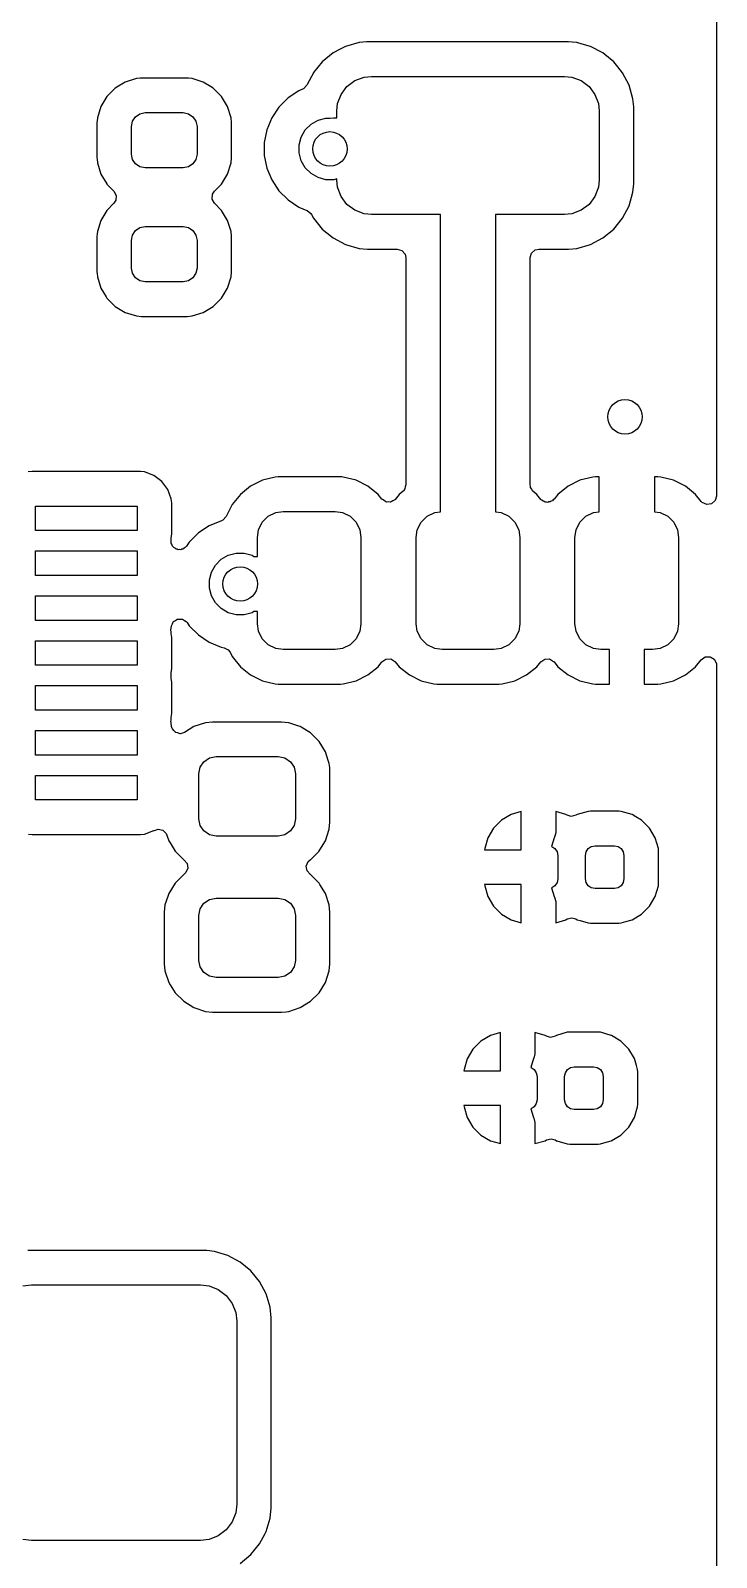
# Model space of a CAD drawing. Extents: x 3.62 to 8.08, y -6.04 to -1.71.
# Drawn here: x 7.123 to 7.514, y -3.555 to -2.684 of the extents above; entities that cross this region are included whole.
import ezdxf

# ---------------------------------------------------------------- set-up
doc = ezdxf.new("R2010")
doc.units = 0
doc.header["$MEASUREMENT"] = 0
doc.layers.add('BLACK', color=7, linetype='CONTINUOUS')

msp = doc.modelspace()

# ---------------------------------------------------------------- linework, layer by layer
at = {"layer": 'BLACK', "linetype": 'CONTINUOUS'}
for p, q in [((7.51376, -2.31507), (7.51376, -2.94986)), ((7.29514, -2.69726), (7.28893, -2.70232)), ((7.29917, -2.69515), (7.29514, -2.69726)), ((7.29514, -2.69726), (7.29514, -2.69726)), ((7.29514, -2.69726), (7.29514, -2.69726)), ((7.30224, -2.69355), (7.29917, -2.69515)), ((7.30994, -2.69134), (7.30224, -2.69355)), ((7.31419, -2.69097), (7.30994, -2.69134)), ((7.31464, -2.69093), (7.31419, -2.69097)), ((7.42945, -2.69093), (7.31464, -2.69093)), ((7.31464, -2.69093), (7.31464, -2.69093)), ((7.31464, -2.69093), (7.31464, -2.69093)), ((7.43154, -2.69111), (7.42945, -2.69093)), ((7.42945, -2.69093), (7.42945, -2.69093)), ((7.43415, -2.69134), (7.43154, -2.69111)), ((7.43724, -2.69223), (7.43415, -2.69134)), ((7.43415, -2.69134), (7.43415, -2.69134)), ((7.43415, -2.69134), (7.43415, -2.69134)), ((7.44185, -2.69355), (7.43724, -2.69223)), ((7.44895, -2.69726), (7.44185, -2.69355)), ((7.44185, -2.69355), (7.44185, -2.69355)), ((7.44185, -2.69355), (7.44185, -2.69355)), ((7.45008, -2.69818), (7.44895, -2.69726)), ((7.45516, -2.70232), (7.45008, -2.69818)), ((7.28893, -2.70232), (7.28397, -2.70841)), ((7.45748, -2.70516), (7.45516, -2.70232)), ((7.46022, -2.70853), (7.45748, -2.70516)), ((7.17659, -2.71384), (7.17086, -2.7173)), ((7.18298, -2.71185), (7.17659, -2.71384)), ((7.18501, -2.71166), (7.18298, -2.71185)), ((7.18576, -2.71159), (7.18501, -2.71166)), ((7.21187, -2.71159), (7.18576, -2.71159)), ((7.21271, -2.71167), (7.21187, -2.71159)), ((7.21465, -2.71185), (7.21271, -2.71167)), ((7.22105, -2.71384), (7.21465, -2.71185)), ((7.21465, -2.71185), (7.21465, -2.71185)), ((7.21465, -2.71185), (7.21465, -2.71185)), ((7.22516, -2.71632), (7.22105, -2.71384)), ((7.28013, -2.71569), (7.27822, -2.71767)), ((7.28039, -2.71518), (7.28013, -2.71569)), ((7.28387, -2.70853), (7.28039, -2.71518)), ((7.28397, -2.70841), (7.28387, -2.70853)), ((7.30301, -2.7164), (7.3075, -2.71304)), ((7.3075, -2.71304), (7.31274, -2.71108)), ((7.31274, -2.71108), (7.31693, -2.71063)), ((7.31693, -2.71063), (7.42717, -2.71063)), ((7.42717, -2.71063), (7.43135, -2.71108)), ((7.43135, -2.71108), (7.4366, -2.71304)), ((7.4366, -2.71304), (7.44108, -2.7164)), ((7.46393, -2.71563), (7.46022, -2.70853)), ((7.46614, -2.72333), (7.46393, -2.71563)), ((7.16612, -2.72204), (7.16266, -2.72777)), ((7.17086, -2.7173), (7.16612, -2.72204)), ((7.22678, -2.7173), (7.22516, -2.71632)), ((7.23151, -2.72204), (7.22678, -2.7173)), ((7.23498, -2.72777), (7.23151, -2.72204)), ((7.23151, -2.72204), (7.23151, -2.72204)), ((7.23151, -2.72204), (7.23151, -2.72204)), ((7.26945, -2.7229), (7.26424, -2.72811)), ((7.27558, -2.71881), (7.26945, -2.7229)), ((7.26945, -2.7229), (7.26945, -2.7229)), ((7.27767, -2.71794), (7.27558, -2.71881)), ((7.27558, -2.71881), (7.27558, -2.71881)), ((7.27822, -2.71767), (7.27767, -2.71794)), ((7.29769, -2.72613), (7.29965, -2.72088)), ((7.29965, -2.72088), (7.30301, -2.7164)), ((7.44108, -2.7164), (7.44444, -2.72088)), ((7.44444, -2.72088), (7.4464, -2.72613)), ((7.46656, -2.72803), (7.46614, -2.72333)), ((7.16266, -2.72777), (7.16067, -2.73417)), ((7.18242, -2.73361), (7.18498, -2.7319)), ((7.18498, -2.7319), (7.18799, -2.7313)), ((7.18799, -2.7313), (7.20965, -2.7313)), ((7.20965, -2.7313), (7.21266, -2.7319)), ((7.21266, -2.7319), (7.21521, -2.73361)), ((7.23697, -2.73417), (7.23498, -2.72777)), ((7.26424, -2.72811), (7.26014, -2.73424)), ((7.26424, -2.72811), (7.26424, -2.72811)), ((7.29724, -2.73031), (7.29769, -2.72613)), ((7.29724, -2.73425), (7.29724, -2.73031)), ((7.4464, -2.72613), (7.44685, -2.73031)), ((7.44685, -2.73031), (7.44685, -2.76969)), ((7.46656, -2.77197), (7.46656, -2.72803)), ((7.1605, -2.73604), (7.16041, -2.73694)), ((7.16041, -2.73694), (7.16041, -2.75715)), ((7.16067, -2.73417), (7.1605, -2.73604)), ((7.18012, -2.73917), (7.18072, -2.73616)), ((7.18012, -2.75492), (7.18012, -2.73917)), ((7.18072, -2.73616), (7.18242, -2.73361)), ((7.21521, -2.73361), (7.21692, -2.73616)), ((7.21692, -2.73616), (7.21752, -2.73917)), ((7.21752, -2.73917), (7.21752, -2.75492)), ((7.23722, -2.73694), (7.23697, -2.73417)), ((7.23722, -2.75715), (7.23722, -2.73694)), ((7.25732, -2.74105), (7.25589, -2.74828)), ((7.26014, -2.73424), (7.25732, -2.74105)), ((7.25732, -2.74105), (7.25732, -2.74105)), ((7.26014, -2.73424), (7.26014, -2.73424)), ((7.27694, -2.74519), (7.27925, -2.74118)), ((7.27925, -2.74118), (7.28252, -2.73791)), ((7.28252, -2.73791), (7.28653, -2.7356)), ((7.28653, -2.7356), (7.29099, -2.7344)), ((7.29099, -2.7344), (7.29316, -2.7344)), ((7.29316, -2.7344), (7.29322, -2.73439)), ((7.29322, -2.73439), (7.29528, -2.73425)), ((7.29528, -2.73425), (7.29724, -2.73425)), ((7.25589, -2.74828), (7.25589, -2.75565)), ((7.27574, -2.74966), (7.27694, -2.74519)), ((7.27574, -2.75428), (7.27574, -2.74966)), ((7.16041, -2.75715), (7.16048, -2.75787)), ((7.16048, -2.75787), (7.16067, -2.75993)), ((7.18072, -2.75793), (7.18012, -2.75492)), ((7.18242, -2.76049), (7.18072, -2.75793)), ((7.21692, -2.75793), (7.21521, -2.76049)), ((7.21752, -2.75492), (7.21692, -2.75793)), ((7.23697, -2.75993), (7.23722, -2.75715)), ((7.25589, -2.75565), (7.25732, -2.76288)), ((7.27694, -2.75875), (7.27574, -2.75428)), ((7.27925, -2.76275), (7.27694, -2.75875)), ((7.16067, -2.75993), (7.16067, -2.75993)), ((7.16067, -2.75993), (7.16067, -2.75993)), ((7.16067, -2.75993), (7.16266, -2.76632)), ((7.16266, -2.76632), (7.16607, -2.77197)), ((7.18498, -2.7622), (7.18242, -2.76049)), ((7.18799, -2.7628), (7.18498, -2.7622)), ((7.20965, -2.7628), (7.18799, -2.7628)), ((7.21266, -2.7622), (7.20965, -2.7628)), ((7.21521, -2.76049), (7.21266, -2.7622)), ((7.23151, -2.77205), (7.23498, -2.76632)), ((7.23498, -2.76632), (7.23697, -2.75993)), ((7.25732, -2.76288), (7.25732, -2.76288)), ((7.25732, -2.76288), (7.26014, -2.76969)), ((7.28252, -2.76602), (7.27925, -2.76275)), ((7.28653, -2.76834), (7.28252, -2.76602)), ((7.16607, -2.77197), (7.16612, -2.77205)), ((7.16612, -2.77205), (7.17014, -2.77608)), ((7.17014, -2.77608), (7.17146, -2.77849)), ((7.22637, -2.77782), (7.22749, -2.77608)), ((7.22749, -2.77608), (7.23151, -2.77205)), ((7.23151, -2.77205), (7.23151, -2.77205)), ((7.23151, -2.77205), (7.23151, -2.77205)), ((7.26014, -2.76969), (7.26014, -2.76969)), ((7.26014, -2.76969), (7.26424, -2.77582)), ((7.26424, -2.77582), (7.26424, -2.77582)), ((7.26424, -2.77582), (7.26945, -2.78104)), ((7.29099, -2.76953), (7.28653, -2.76834)), ((7.29562, -2.76953), (7.29099, -2.76953)), ((7.29724, -2.7691), (7.29562, -2.76953)), ((7.29724, -2.76969), (7.29724, -2.7691)), ((7.29769, -2.77387), (7.29724, -2.76969)), ((7.29965, -2.77912), (7.29769, -2.77387)), ((7.4464, -2.77387), (7.44444, -2.77912)), ((7.44685, -2.76969), (7.4464, -2.77387)), ((7.46393, -2.78437), (7.46614, -2.77667)), ((7.46614, -2.77667), (7.46656, -2.77197)), ((7.17014, -2.78298), (7.16612, -2.787)), ((7.17127, -2.78123), (7.17014, -2.78298)), ((7.17146, -2.77849), (7.17127, -2.78123)), ((7.22618, -2.78057), (7.22637, -2.77782)), ((7.22749, -2.78298), (7.22618, -2.78057)), ((7.23151, -2.787), (7.22749, -2.78298)), ((7.26945, -2.78104), (7.26945, -2.78104)), ((7.26945, -2.78104), (7.27558, -2.78513)), ((7.27558, -2.78513), (7.27558, -2.78513)), ((7.27558, -2.78513), (7.27558, -2.78513)), ((7.27558, -2.78513), (7.2801, -2.787)), ((7.30301, -2.7836), (7.29965, -2.77912)), ((7.3075, -2.78696), (7.30301, -2.7836)), ((7.44108, -2.7836), (7.4366, -2.78696)), ((7.44444, -2.77912), (7.44108, -2.7836)), ((7.46022, -2.79147), (7.46393, -2.78437)), ((7.16266, -2.79273), (7.16067, -2.79913)), ((7.16612, -2.787), (7.16266, -2.79273)), ((7.16612, -2.787), (7.16612, -2.787)), ((7.23498, -2.79273), (7.23151, -2.787)), ((7.23151, -2.787), (7.23151, -2.787)), ((7.23151, -2.787), (7.23151, -2.787)), ((7.23697, -2.79913), (7.23498, -2.79273)), ((7.2801, -2.787), (7.28029, -2.78708)), ((7.28029, -2.78708), (7.28244, -2.78881)), ((7.28244, -2.78881), (7.28275, -2.78933)), ((7.28275, -2.78933), (7.28387, -2.79147)), ((7.28387, -2.79147), (7.28893, -2.79768)), ((7.31274, -2.78892), (7.3075, -2.78696)), ((7.31693, -2.78937), (7.31274, -2.78892)), ((7.3563, -2.78937), (7.31693, -2.78937)), ((7.3563, -2.9588), (7.3563, -2.78937)), ((7.42717, -2.78937), (7.3878, -2.78937)), ((7.3878, -2.78937), (7.3878, -2.9588)), ((7.43135, -2.78892), (7.42717, -2.78937)), ((7.4366, -2.78696), (7.43135, -2.78892)), ((7.45516, -2.79768), (7.46022, -2.79147)), ((7.16056, -2.80032), (7.16041, -2.8019)), ((7.16041, -2.8019), (7.16041, -2.82211)), ((7.16067, -2.79913), (7.16056, -2.80032)), ((7.18012, -2.80413), (7.18072, -2.80112)), ((7.18072, -2.80112), (7.18242, -2.79857)), ((7.18242, -2.79857), (7.18498, -2.79686)), ((7.18498, -2.79686), (7.18799, -2.79626)), ((7.18799, -2.79626), (7.20965, -2.79626)), ((7.20965, -2.79626), (7.21266, -2.79686)), ((7.21266, -2.79686), (7.21521, -2.79857)), ((7.21521, -2.79857), (7.21692, -2.80112)), ((7.21692, -2.80112), (7.21752, -2.80413)), ((7.23722, -2.8019), (7.23697, -2.79913)), ((7.23722, -2.82211), (7.23722, -2.8019)), ((7.28893, -2.79768), (7.29151, -2.79979)), ((7.29151, -2.79979), (7.29514, -2.80274)), ((7.29514, -2.80274), (7.30224, -2.80645)), ((7.44185, -2.80645), (7.44895, -2.80274)), ((7.44895, -2.80274), (7.45516, -2.79768)), ((7.18012, -2.81988), (7.18012, -2.80413)), ((7.21752, -2.80413), (7.21752, -2.81988)), ((7.30224, -2.80645), (7.30994, -2.80866)), ((7.30994, -2.80866), (7.31464, -2.80907)), ((7.31464, -2.80907), (7.33171, -2.80907)), ((7.33171, -2.80907), (7.33435, -2.80985)), ((7.33435, -2.80985), (7.33615, -2.81193)), ((7.4075, -2.81396), (7.40827, -2.81132)), ((7.40827, -2.81132), (7.41035, -2.80952)), ((7.41035, -2.80952), (7.41238, -2.80907)), ((7.41238, -2.80907), (7.42945, -2.80907)), ((7.42945, -2.80907), (7.43415, -2.80866)), ((7.42945, -2.80907), (7.42945, -2.80907)), ((7.43415, -2.80866), (7.44185, -2.80645)), ((7.18072, -2.8229), (7.18012, -2.81988)), ((7.21752, -2.81988), (7.21692, -2.8229)), ((7.33615, -2.81193), (7.33659, -2.81396)), ((7.33659, -2.81396), (7.33659, -2.94349)), ((7.4075, -2.94349), (7.4075, -2.81396)), ((7.16041, -2.82211), (7.16049, -2.82294)), ((7.16049, -2.82294), (7.16067, -2.82489)), ((7.16067, -2.82489), (7.16067, -2.82489)), ((7.16067, -2.82489), (7.16067, -2.82489)), ((7.16067, -2.82489), (7.16266, -2.83128)), ((7.18242, -2.82545), (7.18072, -2.8229)), ((7.18498, -2.82716), (7.18242, -2.82545)), ((7.18799, -2.82776), (7.18498, -2.82716)), ((7.20965, -2.82776), (7.18799, -2.82776)), ((7.21266, -2.82716), (7.20965, -2.82776)), ((7.21521, -2.82545), (7.21266, -2.82716)), ((7.21692, -2.8229), (7.21521, -2.82545)), ((7.23498, -2.83128), (7.23697, -2.82489)), ((7.23697, -2.82489), (7.23722, -2.82211)), ((7.16266, -2.83128), (7.16573, -2.83636)), ((7.16573, -2.83636), (7.16612, -2.83702)), ((7.16612, -2.83702), (7.17086, -2.84175)), ((7.22678, -2.84175), (7.23151, -2.83702)), ((7.23151, -2.83702), (7.23498, -2.83128)), ((7.17086, -2.84175), (7.17086, -2.84175)), ((7.17086, -2.84175), (7.17086, -2.84175)), ((7.17086, -2.84175), (7.17659, -2.84522)), ((7.17659, -2.84522), (7.18298, -2.84721)), ((7.21465, -2.84721), (7.22105, -2.84522)), ((7.22105, -2.84522), (7.22678, -2.84175)), ((7.18298, -2.84721), (7.18576, -2.84746)), ((7.18576, -2.84746), (7.18576, -2.84746)), ((7.18576, -2.84746), (7.21187, -2.84746)), ((7.21187, -2.84746), (7.21465, -2.84721)), ((7.21187, -2.84746), (7.21187, -2.84746)), ((7.12349, -2.93589), (7.12114, -2.93615)), ((7.18525, -2.93589), (7.12349, -2.93589)), ((7.12349, -2.93589), (7.12349, -2.93589)), ((7.18526, -2.93589), (7.18525, -2.93589)), ((7.18525, -2.93589), (7.18525, -2.93589)), ((7.1876, -2.93615), (7.18526, -2.93589)), ((7.18526, -2.93589), (7.18526, -2.93589)), ((7.19291, -2.93813), (7.1876, -2.93615)), ((7.1876, -2.93615), (7.1876, -2.93615)), ((7.19745, -2.94152), (7.19291, -2.93813)), ((7.19291, -2.93813), (7.19291, -2.93813)), ((7.20084, -2.94606), (7.19745, -2.94152)), ((7.19745, -2.94152), (7.19745, -2.94152)), ((7.25478, -2.94088), (7.24806, -2.94421)), ((7.26205, -2.93907), (7.25478, -2.94088)), ((7.26374, -2.93896), (7.26205, -2.93907)), ((7.26205, -2.93907), (7.26205, -2.93907)), ((7.29926, -2.93896), (7.26374, -2.93896)), ((7.26374, -2.93896), (7.26374, -2.93896)), ((7.3001, -2.93901), (7.29926, -2.93896)), ((7.29926, -2.93896), (7.29926, -2.93896)), ((7.30094, -2.93907), (7.3001, -2.93901)), ((7.30822, -2.94088), (7.30094, -2.93907)), ((7.31493, -2.94421), (7.30822, -2.94088)), ((7.43588, -2.9409), (7.42917, -2.94423)), ((7.44316, -2.93909), (7.43588, -2.9409)), ((7.44484, -2.93898), (7.44316, -2.93909)), ((7.44685, -2.93898), (7.44484, -2.93898)), ((7.44685, -2.9588), (7.44685, -2.93898)), ((7.48036, -2.93898), (7.47835, -2.93898)), ((7.47835, -2.93898), (7.47835, -2.9588)), ((7.48204, -2.93909), (7.48036, -2.93898)), ((7.48931, -2.9409), (7.48204, -2.93909)), ((7.49602, -2.94423), (7.48931, -2.9409)), ((7.20282, -2.95137), (7.20084, -2.94606)), ((7.20084, -2.94606), (7.20084, -2.94606)), ((7.24222, -2.94891), (7.23752, -2.95475)), ((7.24806, -2.94421), (7.24222, -2.94891)), ((7.24222, -2.94891), (7.24222, -2.94891)), ((7.24806, -2.94421), (7.24806, -2.94421)), ((7.32078, -2.94891), (7.31493, -2.94421)), ((7.31493, -2.94421), (7.31493, -2.94421)), ((7.32297, -2.95163), (7.32078, -2.94891)), ((7.32078, -2.94891), (7.32078, -2.94891)), ((7.33277, -2.94891), (7.33043, -2.95181)), ((7.335, -2.94711), (7.33277, -2.94891)), ((7.33521, -2.9469), (7.335, -2.94711)), ((7.33582, -2.94613), (7.33521, -2.9469)), ((7.33587, -2.94597), (7.33582, -2.94613)), ((7.33603, -2.94577), (7.33587, -2.94597)), ((7.33626, -2.94462), (7.33603, -2.94577)), ((7.33659, -2.94349), (7.33626, -2.94462)), ((7.40762, -2.94422), (7.4075, -2.94349)), ((7.4076, -2.94446), (7.40762, -2.94422)), ((7.40768, -2.94463), (7.4076, -2.94446)), ((7.40775, -2.94504), (7.40768, -2.94463)), ((7.40837, -2.94593), (7.40775, -2.94504)), ((7.40888, -2.94689), (7.40837, -2.94593)), ((7.40909, -2.94711), (7.40888, -2.94689)), ((7.41133, -2.94891), (7.40909, -2.94711)), ((7.41367, -2.95183), (7.41133, -2.94891)), ((7.42333, -2.94892), (7.42114, -2.95165)), ((7.42917, -2.94423), (7.42333, -2.94892)), ((7.42917, -2.94423), (7.42917, -2.94423)), ((7.50186, -2.94892), (7.49602, -2.94423)), ((7.49602, -2.94423), (7.49602, -2.94423)), ((7.50507, -2.95291), (7.50186, -2.94892)), ((7.50186, -2.94892), (7.50186, -2.94892)), ((7.51376, -2.94986), (7.51298, -2.95249)), ((7.12537, -2.9696), (7.12537, -2.9556)), ((7.12537, -2.9556), (7.18337, -2.9556)), ((7.18337, -2.9556), (7.18337, -2.9696)), ((7.20307, -2.95371), (7.20282, -2.95137)), ((7.20282, -2.95137), (7.20282, -2.95137)), ((7.20307, -2.97148), (7.20307, -2.95371)), ((7.23752, -2.95475), (7.23416, -2.96151)), ((7.25815, -2.96141), (7.26252, -2.95928)), ((7.26252, -2.95928), (7.26673, -2.95866)), ((7.26673, -2.95866), (7.29626, -2.95866)), ((7.29626, -2.95866), (7.30047, -2.95928)), ((7.30047, -2.95928), (7.30484, -2.96141)), ((7.3232, -2.95191), (7.32297, -2.95163)), ((7.3242, -2.95249), (7.3232, -2.95191)), ((7.32513, -2.95317), (7.3242, -2.95249)), ((7.32537, -2.95319), (7.32513, -2.95317)), ((7.32557, -2.95331), (7.32537, -2.95319)), ((7.32672, -2.95326), (7.32557, -2.95331)), ((7.32788, -2.95333), (7.32672, -2.95326)), ((7.32808, -2.95321), (7.32788, -2.95333)), ((7.32832, -2.9532), (7.32808, -2.95321)), ((7.32927, -2.95255), (7.32832, -2.9532)), ((7.33027, -2.95198), (7.32927, -2.95255)), ((7.33043, -2.95181), (7.33027, -2.95198)), ((7.3487, -2.96141), (7.35307, -2.95928)), ((7.35307, -2.95928), (7.3563, -2.9588)), ((7.3878, -2.9588), (7.39102, -2.95928)), ((7.39102, -2.95928), (7.39539, -2.96141)), ((7.41383, -2.95199), (7.41367, -2.95183)), ((7.41415, -2.95218), (7.41383, -2.95199)), ((7.41493, -2.95284), (7.41415, -2.95218)), ((7.41555, -2.95298), (7.41493, -2.95284)), ((7.41613, -2.95332), (7.41555, -2.95298)), ((7.41688, -2.95329), (7.41613, -2.95332)), ((7.41761, -2.95346), (7.41688, -2.95329)), ((7.41823, -2.95324), (7.41761, -2.95346)), ((7.41888, -2.95322), (7.41823, -2.95324)), ((7.4195, -2.95279), (7.41888, -2.95322)), ((7.4202, -2.95254), (7.4195, -2.95279)), ((7.4206, -2.95202), (7.4202, -2.95254)), ((7.42114, -2.95165), (7.4206, -2.95202)), ((7.43926, -2.96141), (7.44362, -2.95928)), ((7.44362, -2.95928), (7.44685, -2.9588)), ((7.47835, -2.9588), (7.48157, -2.95928)), ((7.48157, -2.95928), (7.48594, -2.96141)), ((7.50568, -2.95354), (7.50507, -2.95291)), ((7.50818, -2.95469), (7.50568, -2.95354)), ((7.51091, -2.9543), (7.50818, -2.95469)), ((7.51298, -2.95249), (7.51091, -2.9543)), ((7.2244, -2.96684), (7.21827, -2.97093)), ((7.23143, -2.96393), (7.2244, -2.96684)), ((7.2244, -2.96684), (7.2244, -2.96684)), ((7.2323, -2.96354), (7.23143, -2.96392)), ((7.23143, -2.96392), (7.23143, -2.96393)), ((7.23416, -2.96151), (7.2323, -2.96354)), ((7.25258, -2.96921), (7.25472, -2.96485)), ((7.25472, -2.96485), (7.25815, -2.96141)), ((7.30484, -2.96141), (7.30828, -2.96485)), ((7.30828, -2.96485), (7.31041, -2.96921)), ((7.34313, -2.96921), (7.34527, -2.96485)), ((7.34527, -2.96485), (7.3487, -2.96141)), ((7.39539, -2.96141), (7.39883, -2.96485)), ((7.39883, -2.96485), (7.40096, -2.96921)), ((7.43368, -2.96921), (7.43582, -2.96485)), ((7.43582, -2.96485), (7.43926, -2.96141)), ((7.48594, -2.96141), (7.48938, -2.96485)), ((7.48938, -2.96485), (7.49151, -2.96921)), ((7.18337, -2.9696), (7.12537, -2.9696)), ((7.20268, -2.97436), (7.20274, -2.97416)), ((7.20277, -2.97561), (7.20268, -2.97436)), ((7.20274, -2.97412), (7.20276, -2.97408)), ((7.20274, -2.97416), (7.20274, -2.97412)), ((7.20275, -2.97666), (7.20279, -2.97665)), ((7.20278, -2.97676), (7.20275, -2.97666)), ((7.20276, -2.97408), (7.20278, -2.97403)), ((7.20279, -2.97665), (7.20277, -2.97561)), ((7.20278, -2.97403), (7.20282, -2.97383)), ((7.20279, -2.9768), (7.20278, -2.97676)), ((7.2028, -2.97687), (7.20279, -2.9768)), ((7.20287, -2.97711), (7.2028, -2.97687)), ((7.20282, -2.97383), (7.20307, -2.97148)), ((7.20282, -2.97383), (7.20282, -2.97383)), ((7.21306, -2.97615), (7.21159, -2.97835)), ((7.21827, -2.97093), (7.21306, -2.97615)), ((7.21306, -2.97615), (7.21306, -2.97615)), ((7.21827, -2.97093), (7.21827, -2.97093)), ((7.25197, -2.97343), (7.25258, -2.96921)), ((7.25197, -2.98425), (7.25197, -2.97343)), ((7.31041, -2.96921), (7.31102, -2.97343)), ((7.31102, -2.97343), (7.31102, -3.02264)), ((7.34252, -2.97343), (7.34313, -2.96921)), ((7.34252, -3.02264), (7.34252, -2.97343)), ((7.40096, -2.96921), (7.40157, -2.97343)), ((7.40157, -2.97343), (7.40157, -3.02264)), ((7.43307, -2.97343), (7.43368, -2.96921)), ((7.43307, -3.02264), (7.43307, -2.97343)), ((7.49151, -2.96921), (7.49213, -2.97343)), ((7.49213, -2.97343), (7.49213, -3.02264)), ((7.12537, -2.99519), (7.12537, -2.98119)), ((7.12537, -2.98119), (7.18337, -2.98119)), ((7.18337, -2.98119), (7.18337, -2.99519)), ((7.20289, -2.97714), (7.20287, -2.97711)), ((7.20293, -2.97724), (7.20289, -2.97714)), ((7.20295, -2.97724), (7.20293, -2.97724)), ((7.20305, -2.97739), (7.20295, -2.97724)), ((7.20348, -2.97836), (7.20305, -2.97739)), ((7.20391, -2.97873), (7.20348, -2.97836)), ((7.20426, -2.97927), (7.20391, -2.97873)), ((7.20498, -2.97961), (7.20426, -2.97927)), ((7.20559, -2.98012), (7.20498, -2.97961)), ((7.2062, -2.98019), (7.20559, -2.98012)), ((7.20675, -2.98046), (7.2062, -2.98019)), ((7.20754, -2.98036), (7.20675, -2.98046)), ((7.20832, -2.98045), (7.20754, -2.98036)), ((7.20887, -2.98019), (7.20832, -2.98045)), ((7.20948, -2.98011), (7.20887, -2.98019)), ((7.21009, -2.9796), (7.20948, -2.98011)), ((7.2108, -2.97926), (7.21009, -2.9796)), ((7.21112, -2.97874), (7.2108, -2.97926)), ((7.21159, -2.97835), (7.21112, -2.97874)), ((7.23134, -2.98594), (7.23535, -2.98363)), ((7.23535, -2.98363), (7.23981, -2.98244)), ((7.23981, -2.98244), (7.24444, -2.98244)), ((7.24444, -2.98244), (7.24891, -2.98363)), ((7.24891, -2.98363), (7.24998, -2.98425)), ((7.24998, -2.98425), (7.25197, -2.98425)), ((7.22456, -2.99769), (7.22576, -2.99322)), ((7.22576, -2.99322), (7.22807, -2.98921)), ((7.22807, -2.98921), (7.23134, -2.98594)), ((7.18337, -2.99519), (7.12537, -2.99519)), ((7.22456, -3.00231), (7.22456, -2.99769)), ((7.22576, -3.00678), (7.22456, -3.00231)), ((7.12537, -3.02078), (7.12537, -3.00678)), ((7.12537, -3.00678), (7.18337, -3.00678)), ((7.18337, -3.00678), (7.18337, -3.02078)), ((7.22807, -3.01079), (7.22576, -3.00678)), ((7.23134, -3.01406), (7.22807, -3.01079)), ((7.20521, -3.02079), (7.20622, -3.02009)), ((7.20622, -3.02009), (7.20637, -3.02008)), ((7.20637, -3.02008), (7.20651, -3.02)), ((7.20651, -3.02), (7.20774, -3.02003)), ((7.20774, -3.02003), (7.20897, -3.01999)), ((7.20897, -3.01999), (7.2091, -3.02007)), ((7.2091, -3.02007), (7.20926, -3.02007)), ((7.20926, -3.02007), (7.21028, -3.02076)), ((7.23535, -3.01637), (7.23134, -3.01406)), ((7.23981, -3.01756), (7.23535, -3.01637)), ((7.24444, -3.01756), (7.23981, -3.01756)), ((7.24891, -3.01637), (7.24444, -3.01756)), ((7.24998, -3.01575), (7.24891, -3.01637)), ((7.25197, -3.01575), (7.24998, -3.01575)), ((7.25197, -3.02264), (7.25197, -3.01575)), ((7.18337, -3.02078), (7.12537, -3.02078)), ((7.20264, -3.02576), (7.20271, -3.0253)), ((7.20283, -3.02782), (7.20264, -3.02576)), ((7.20271, -3.0253), (7.20282, -3.02501)), ((7.20275, -3.02784), (7.20283, -3.02782)), ((7.20282, -3.02814), (7.20275, -3.02784)), ((7.20282, -3.02501), (7.20293, -3.02405)), ((7.20307, -3.03049), (7.20282, -3.02814)), ((7.20282, -3.02814), (7.20282, -3.02814)), ((7.20293, -3.02405), (7.20295, -3.0239)), ((7.20295, -3.0239), (7.20349, -3.02279)), ((7.20349, -3.02279), (7.20396, -3.02165)), ((7.20396, -3.02165), (7.20409, -3.02157)), ((7.20409, -3.02157), (7.20416, -3.02143)), ((7.20416, -3.02143), (7.20521, -3.02079)), ((7.21028, -3.02076), (7.21134, -3.02139)), ((7.21134, -3.02139), (7.21149, -3.02159)), ((7.21149, -3.02159), (7.21153, -3.02161)), ((7.21153, -3.02161), (7.21155, -3.02166)), ((7.21155, -3.02166), (7.21182, -3.02201)), ((7.21182, -3.02201), (7.21306, -3.02385)), ((7.21306, -3.02385), (7.21306, -3.02385)), ((7.21306, -3.02385), (7.21827, -3.02907)), ((7.21827, -3.02907), (7.21827, -3.02907)), ((7.21827, -3.02907), (7.2244, -3.03316)), ((7.25258, -3.02685), (7.25197, -3.02264)), ((7.25472, -3.03122), (7.25258, -3.02685)), ((7.31041, -3.02685), (7.30828, -3.03122)), ((7.31102, -3.02264), (7.31041, -3.02685)), ((7.34313, -3.02685), (7.34252, -3.02264)), ((7.34527, -3.03122), (7.34313, -3.02685)), ((7.40096, -3.02685), (7.39883, -3.03122)), ((7.40157, -3.02264), (7.40096, -3.02685)), ((7.43368, -3.02685), (7.43307, -3.02264)), ((7.43582, -3.03122), (7.43368, -3.02685)), ((7.49151, -3.02685), (7.48938, -3.03122)), ((7.49213, -3.02264), (7.49151, -3.02685)), ((7.12537, -3.04637), (7.12537, -3.03237)), ((7.12537, -3.03237), (7.18337, -3.03237)), ((7.18337, -3.03237), (7.18337, -3.04637)), ((7.20307, -3.04825), (7.20307, -3.03049)), ((7.2244, -3.03316), (7.2244, -3.03316)), ((7.2244, -3.03316), (7.2244, -3.03316)), ((7.2244, -3.03316), (7.23121, -3.03598)), ((7.23121, -3.03598), (7.23292, -3.03632)), ((7.23292, -3.03632), (7.23536, -3.0376)), ((7.23536, -3.0376), (7.23634, -3.03894)), ((7.25815, -3.03465), (7.25472, -3.03122)), ((7.26252, -3.03679), (7.25815, -3.03465)), ((7.26673, -3.0374), (7.26252, -3.03679)), ((7.29626, -3.0374), (7.26673, -3.0374)), ((7.30047, -3.03679), (7.29626, -3.0374)), ((7.30484, -3.03465), (7.30047, -3.03679)), ((7.30828, -3.03122), (7.30484, -3.03465)), ((7.3487, -3.03465), (7.34527, -3.03122)), ((7.35307, -3.03679), (7.3487, -3.03465)), ((7.35728, -3.0374), (7.35307, -3.03679)), ((7.38681, -3.0374), (7.35728, -3.0374)), ((7.39102, -3.03679), (7.38681, -3.0374)), ((7.39539, -3.03465), (7.39102, -3.03679)), ((7.39883, -3.03122), (7.39539, -3.03465)), ((7.43926, -3.03465), (7.43582, -3.03122)), ((7.44362, -3.03679), (7.43926, -3.03465)), ((7.44783, -3.0374), (7.44362, -3.03679)), ((7.45276, -3.0374), (7.44783, -3.0374)), ((7.45276, -3.05709), (7.45276, -3.0374)), ((7.47736, -3.0374), (7.47244, -3.0374)), ((7.47244, -3.0374), (7.47244, -3.05709)), ((7.48157, -3.03679), (7.47736, -3.0374)), ((7.48594, -3.03465), (7.48157, -3.03679)), ((7.48938, -3.03122), (7.48594, -3.03465)), ((7.18337, -3.04637), (7.12537, -3.04637)), ((7.23634, -3.03894), (7.23752, -3.04131)), ((7.23752, -3.04131), (7.24222, -3.04715)), ((7.32078, -3.04715), (7.32297, -3.04443)), ((7.32297, -3.04443), (7.32522, -3.04286)), ((7.32522, -3.04286), (7.32797, -3.04276)), ((7.32797, -3.04276), (7.33034, -3.04416)), ((7.33034, -3.04416), (7.33058, -3.04443)), ((7.33058, -3.04443), (7.33277, -3.04715)), ((7.41133, -3.04715), (7.41353, -3.04441)), ((7.41353, -3.04441), (7.41579, -3.04284)), ((7.41579, -3.04284), (7.41854, -3.04274)), ((7.41854, -3.04274), (7.4209, -3.04414)), ((7.4209, -3.04414), (7.42114, -3.04441)), ((7.42114, -3.04441), (7.42333, -3.04714)), ((7.50186, -3.04714), (7.50507, -3.04315)), ((7.50507, -3.04315), (7.50733, -3.04158)), ((7.50733, -3.04158), (7.51008, -3.04148)), ((7.51008, -3.04148), (7.51245, -3.04288)), ((7.51245, -3.04288), (7.51368, -3.04534)), ((7.51368, -3.04534), (7.51376, -3.04621)), ((7.51376, -3.04621), (7.51376, -5.85816)), ((7.20268, -3.05113), (7.20278, -3.0508)), ((7.20284, -3.05341), (7.20268, -3.05113)), ((7.20275, -3.05343), (7.20284, -3.05341)), ((7.20282, -3.05373), (7.20275, -3.05343)), ((7.20278, -3.0508), (7.20282, -3.0506)), ((7.20282, -3.0506), (7.20307, -3.04825)), ((7.20282, -3.0506), (7.20282, -3.0506)), ((7.20282, -3.0506), (7.20282, -3.0506)), ((7.20307, -3.05608), (7.20282, -3.05373)), ((7.20282, -3.05373), (7.20282, -3.05373)), ((7.24222, -3.04715), (7.24222, -3.04715)), ((7.24222, -3.04715), (7.24806, -3.05185)), ((7.24806, -3.05185), (7.24806, -3.05185)), ((7.24806, -3.05185), (7.25478, -3.05518)), ((7.25478, -3.05518), (7.25478, -3.05518)), ((7.25478, -3.05518), (7.25478, -3.05518)), ((7.25478, -3.05518), (7.26205, -3.05699)), ((7.30094, -3.05699), (7.30822, -3.05518)), ((7.30822, -3.05518), (7.31493, -3.05185)), ((7.31493, -3.05185), (7.32078, -3.04715)), ((7.33277, -3.04715), (7.33277, -3.04715)), ((7.33277, -3.04715), (7.33861, -3.05185)), ((7.33861, -3.05185), (7.33861, -3.05185)), ((7.33861, -3.05185), (7.34533, -3.05518)), ((7.34533, -3.05518), (7.34533, -3.05518)), ((7.34533, -3.05518), (7.34533, -3.05518)), ((7.34533, -3.05518), (7.3526, -3.05699)), ((7.39149, -3.05699), (7.39877, -3.05518)), ((7.39877, -3.05518), (7.40548, -3.05185)), ((7.40548, -3.05185), (7.41133, -3.04715)), ((7.42333, -3.04714), (7.42333, -3.04714)), ((7.42333, -3.04714), (7.42917, -3.05184)), ((7.42917, -3.05184), (7.42917, -3.05184)), ((7.42917, -3.05184), (7.43588, -3.05516)), ((7.43588, -3.05516), (7.44316, -3.05697)), ((7.48204, -3.05697), (7.48931, -3.05516)), ((7.48931, -3.05516), (7.49602, -3.05184)), ((7.49602, -3.05184), (7.50186, -3.04714)), ((7.49602, -3.05184), (7.49602, -3.05184)), ((7.12537, -3.07196), (7.12537, -3.05796)), ((7.12537, -3.05796), (7.18337, -3.05796)), ((7.18337, -3.05796), (7.18337, -3.07196)), ((7.20307, -3.07385), (7.20307, -3.05608)), ((7.26205, -3.05699), (7.26374, -3.05711)), ((7.26374, -3.05711), (7.29926, -3.05711)), ((7.29926, -3.05711), (7.30094, -3.05699)), ((7.3526, -3.05699), (7.35429, -3.05711)), ((7.35429, -3.05711), (7.38981, -3.05711)), ((7.38981, -3.05711), (7.39149, -3.05699)), ((7.44316, -3.05697), (7.44484, -3.05709)), ((7.44484, -3.05709), (7.45276, -3.05709)), ((7.47244, -3.05709), (7.48036, -3.05709)), ((7.48036, -3.05709), (7.48204, -3.05697)), ((7.18337, -3.07196), (7.12537, -3.07196)), ((7.20262, -3.07848), (7.20274, -3.0776)), ((7.2027, -3.07898), (7.20262, -3.07848)), ((7.20268, -3.07672), (7.20278, -3.07639)), ((7.20274, -3.0776), (7.20268, -3.07672)), ((7.20282, -3.07932), (7.2027, -3.07898)), ((7.20278, -3.07639), (7.20282, -3.07619)), ((7.20282, -3.07619), (7.20307, -3.07385)), ((7.20282, -3.07619), (7.20282, -3.07619)), ((7.20301, -3.08108), (7.20282, -3.07932)), ((7.20303, -3.08118), (7.20301, -3.08108)), ((7.20338, -3.0824), (7.20303, -3.08118)), ((7.21577, -3.08131), (7.21042, -3.08461)), ((7.22233, -3.07913), (7.21577, -3.08131)), ((7.21577, -3.08131), (7.21577, -3.08131)), ((7.22638, -3.07872), (7.22233, -3.07913)), ((7.22233, -3.07913), (7.22233, -3.07913)), ((7.26575, -3.07872), (7.22638, -3.07872)), ((7.22638, -3.07872), (7.22638, -3.07872)), ((7.2698, -3.07913), (7.26575, -3.07872)), ((7.2755, -3.08103), (7.2698, -3.07913)), ((7.2698, -3.07913), (7.2698, -3.07913)), ((7.27635, -3.08131), (7.2755, -3.08103)), ((7.27694, -3.08167), (7.27635, -3.08131)), ((7.27635, -3.08131), (7.27635, -3.08131)), ((7.12537, -3.09755), (7.12537, -3.08355)), ((7.12537, -3.08355), (7.18337, -3.08355)), ((7.18337, -3.08355), (7.18337, -3.09755)), ((7.20341, -3.08243), (7.20338, -3.0824)), ((7.20343, -3.08251), (7.20341, -3.08243)), ((7.2043, -3.0835), (7.20343, -3.08251)), ((7.20514, -3.08451), (7.2043, -3.0835)), ((7.2052, -3.08453), (7.20514, -3.08451)), ((7.20524, -3.08458), (7.2052, -3.08453)), ((7.20651, -3.08494), (7.20524, -3.08458)), ((7.20776, -3.08534), (7.20651, -3.08494)), ((7.20782, -3.08532), (7.20776, -3.08534)), ((7.20788, -3.08534), (7.20782, -3.08532)), ((7.20915, -3.08496), (7.20788, -3.08534)), ((7.21042, -3.08461), (7.20915, -3.08496)), ((7.28223, -3.08493), (7.27694, -3.08167)), ((7.28711, -3.08982), (7.28223, -3.08493)), ((7.29074, -3.0957), (7.28711, -3.08982)), ((7.18337, -3.09755), (7.12537, -3.09755)), ((7.22458, -3.09917), (7.22835, -3.09843)), ((7.22835, -3.09843), (7.26378, -3.09843)), ((7.26378, -3.09843), (7.26755, -3.09917)), ((7.29237, -3.1006), (7.29074, -3.0957)), ((7.2185, -3.10827), (7.21925, -3.1045)), ((7.21925, -3.1045), (7.22139, -3.10131)), ((7.22139, -3.10131), (7.22458, -3.09917)), ((7.26755, -3.09917), (7.27074, -3.10131)), ((7.27074, -3.10131), (7.27287, -3.1045)), ((7.27287, -3.1045), (7.27362, -3.10827)), ((7.29291, -3.10225), (7.29237, -3.1006)), ((7.29316, -3.10471), (7.29291, -3.10225)), ((7.29291, -3.10225), (7.29291, -3.10225)), ((7.29333, -3.1063), (7.29316, -3.10471)), ((7.29333, -3.13583), (7.29333, -3.1063)), ((7.12537, -3.12314), (7.12537, -3.10914)), ((7.12537, -3.10914), (7.18337, -3.10914)), ((7.18337, -3.10914), (7.18337, -3.12314)), ((7.2185, -3.13386), (7.2185, -3.10827)), ((7.27362, -3.10827), (7.27362, -3.13386)), ((7.18337, -3.12314), (7.12537, -3.12314)), ((7.39661, -3.13142), (7.39113, -3.13466)), ((7.40236, -3.12974), (7.39661, -3.13142)), ((7.39661, -3.13142), (7.39661, -3.13142)), ((7.40236, -3.15148), (7.40236, -3.12974)), ((7.40236, -3.12974), (7.40236, -3.12974)), ((7.4278, -3.13142), (7.42205, -3.12974)), ((7.42205, -3.12974), (7.42205, -3.12974)), ((7.42205, -3.12974), (7.42205, -3.1418)), ((7.4286, -3.13189), (7.4278, -3.13142)), ((7.4278, -3.13142), (7.4278, -3.13142)), ((7.4309, -3.13256), (7.4286, -3.13189)), ((7.43357, -3.13189), (7.4309, -3.13256)), ((7.43439, -3.1314), (7.43357, -3.13189)), ((7.44051, -3.12962), (7.43439, -3.1314)), ((7.43439, -3.1314), (7.43439, -3.1314)), ((7.44194, -3.12951), (7.44051, -3.12962)), ((7.44051, -3.12962), (7.44051, -3.12962)), ((7.45806, -3.12951), (7.44194, -3.12951)), ((7.44194, -3.12951), (7.44194, -3.12951)), ((7.45949, -3.12962), (7.45806, -3.12951)), ((7.45806, -3.12951), (7.45806, -3.12951)), ((7.46561, -3.1314), (7.45949, -3.12962)), ((7.45949, -3.12962), (7.45949, -3.12962)), ((7.46778, -3.13268), (7.46561, -3.1314)), ((7.46561, -3.1314), (7.46561, -3.1314)), ((7.46561, -3.1314), (7.46561, -3.1314)), ((7.46561, -3.1314), (7.46561, -3.1314)), ((7.47109, -3.13464), (7.46778, -3.13268)), ((7.1876, -3.14259), (7.19291, -3.14061)), ((7.19291, -3.14061), (7.19322, -3.14045)), ((7.19291, -3.14061), (7.19291, -3.14061)), ((7.19322, -3.14045), (7.19327, -3.14055)), ((7.19327, -3.14055), (7.19531, -3.13979)), ((7.19531, -3.13979), (7.19799, -3.14037)), ((7.19799, -3.14037), (7.19994, -3.14232)), ((7.19994, -3.14232), (7.20029, -3.14312)), ((7.21925, -3.13762), (7.2185, -3.13386)), ((7.22139, -3.14082), (7.21925, -3.13762)), ((7.22458, -3.14295), (7.22139, -3.14082)), ((7.27074, -3.14082), (7.26755, -3.14295)), ((7.27287, -3.13762), (7.27074, -3.14082)), ((7.27362, -3.13386), (7.27287, -3.13762)), ((7.29074, -3.14643), (7.29291, -3.13987)), ((7.29291, -3.13987), (7.29333, -3.13583)), ((7.38663, -3.13916), (7.38338, -3.14464)), ((7.39113, -3.13466), (7.38663, -3.13916)), ((7.38663, -3.13916), (7.38663, -3.13916)), ((7.39113, -3.13466), (7.39113, -3.13466)), ((7.42205, -3.1418), (7.42137, -3.14428)), ((7.47559, -3.13915), (7.47109, -3.13464)), ((7.47109, -3.13464), (7.47109, -3.13464)), ((7.4756, -3.13915), (7.47559, -3.13915)), ((7.47884, -3.14463), (7.4756, -3.13915)), ((7.4756, -3.13915), (7.4756, -3.13915)), ((7.12141, -3.14262), (7.12349, -3.14285)), ((7.12349, -3.14285), (7.18525, -3.14285)), ((7.18525, -3.14285), (7.1876, -3.14259)), ((7.20029, -3.14312), (7.20139, -3.14643)), ((7.20139, -3.14643), (7.20139, -3.14643)), ((7.20139, -3.14643), (7.20211, -3.1476)), ((7.20211, -3.1476), (7.20501, -3.15231)), ((7.22835, -3.1437), (7.22458, -3.14295)), ((7.26378, -3.1437), (7.22835, -3.1437)), ((7.26755, -3.14295), (7.26378, -3.1437)), ((7.28757, -3.15157), (7.29074, -3.14643)), ((7.38161, -3.15075), (7.38154, -3.15157)), ((7.38338, -3.14464), (7.38161, -3.15075)), ((7.38161, -3.15075), (7.38161, -3.15075)), ((7.38338, -3.14464), (7.38338, -3.14464)), ((7.42116, -3.14463), (7.41971, -3.14961)), ((7.41971, -3.14961), (7.41983, -3.14963)), ((7.41983, -3.14963), (7.42161, -3.15083)), ((7.42137, -3.14428), (7.42116, -3.14463)), ((7.42116, -3.14463), (7.42116, -3.14463)), ((7.42161, -3.15083), (7.42281, -3.15262)), ((7.4394, -3.15262), (7.44059, -3.15083)), ((7.44059, -3.15083), (7.44238, -3.14963)), ((7.44238, -3.14963), (7.44449, -3.14921)), ((7.44449, -3.14921), (7.45551, -3.14921)), ((7.45551, -3.14921), (7.45762, -3.14963)), ((7.45762, -3.14963), (7.45941, -3.15083)), ((7.45941, -3.15083), (7.4606, -3.15262)), ((7.48062, -3.15075), (7.47884, -3.14463)), ((7.48073, -3.15218), (7.48062, -3.15075)), ((7.20501, -3.15231), (7.20501, -3.15231)), ((7.20501, -3.15231), (7.2099, -3.15719)), ((7.2099, -3.15719), (7.21001, -3.15726)), ((7.21001, -3.15726), (7.21007, -3.15733)), ((7.21007, -3.15733), (7.21012, -3.15737)), ((7.21012, -3.15737), (7.21011, -3.15738)), ((7.21011, -3.15738), (7.21185, -3.15931)), ((7.21185, -3.15931), (7.21229, -3.16202)), ((7.27984, -3.16081), (7.28093, -3.15829)), ((7.28093, -3.15829), (7.28212, -3.15726)), ((7.28212, -3.15726), (7.28223, -3.15719)), ((7.28223, -3.15719), (7.28711, -3.15231)), ((7.28711, -3.15231), (7.2872, -3.15218)), ((7.2872, -3.15218), (7.28757, -3.15157)), ((7.38154, -3.15157), (7.4023, -3.15157)), ((7.38154, -3.15157), (7.38154, -3.15157)), ((7.4023, -3.15157), (7.40236, -3.15148)), ((7.42281, -3.15262), (7.42323, -3.15472)), ((7.42323, -3.15472), (7.42323, -3.16811)), ((7.43898, -3.15472), (7.4394, -3.15262)), ((7.43898, -3.16811), (7.43898, -3.15472)), ((7.4606, -3.15262), (7.46102, -3.15472)), ((7.46102, -3.15472), (7.46102, -3.16811)), ((7.48073, -3.17066), (7.48073, -3.15218)), ((7.2099, -3.16564), (7.20501, -3.17053)), ((7.21001, -3.16557), (7.2099, -3.16564)), ((7.21119, -3.16455), (7.21001, -3.16557)), ((7.21229, -3.16202), (7.21119, -3.16455)), ((7.28028, -3.16353), (7.27984, -3.16081)), ((7.28201, -3.16546), (7.28028, -3.16353)), ((7.28206, -3.16551), (7.28201, -3.16546)), ((7.28201, -3.16546), (7.28201, -3.16546)), ((7.28212, -3.16557), (7.28206, -3.16551)), ((7.28223, -3.16564), (7.28212, -3.16557)), ((7.28711, -3.17053), (7.28223, -3.16564)), ((7.42323, -3.16811), (7.42281, -3.17022)), ((7.4394, -3.17022), (7.43898, -3.16811)), ((7.46102, -3.16811), (7.4606, -3.17022)), ((7.20139, -3.1764), (7.20079, -3.1782)), ((7.20501, -3.17053), (7.20139, -3.1764)), ((7.20139, -3.1764), (7.20139, -3.1764)), ((7.28757, -3.17126), (7.28711, -3.17053)), ((7.29074, -3.1764), (7.28757, -3.17126)), ((7.29291, -3.18296), (7.29074, -3.1764)), ((7.4023, -3.17126), (7.38154, -3.17126)), ((7.38154, -3.17126), (7.38161, -3.17208)), ((7.38161, -3.17208), (7.38338, -3.1782)), ((7.40236, -3.17136), (7.4023, -3.17126)), ((7.40236, -3.19309), (7.40236, -3.17136)), ((7.41983, -3.1732), (7.41971, -3.17322)), ((7.41971, -3.17322), (7.42116, -3.1782)), ((7.42161, -3.17201), (7.41983, -3.1732)), ((7.42281, -3.17022), (7.42161, -3.17201)), ((7.44059, -3.17201), (7.4394, -3.17022)), ((7.44238, -3.1732), (7.44059, -3.17201)), ((7.44449, -3.17362), (7.44238, -3.1732)), ((7.45551, -3.17362), (7.44449, -3.17362)), ((7.45762, -3.1732), (7.45551, -3.17362)), ((7.45941, -3.17201), (7.45762, -3.1732)), ((7.4606, -3.17022), (7.45941, -3.17201)), ((7.47884, -3.1782), (7.48062, -3.17209)), ((7.48062, -3.17209), (7.48073, -3.17066)), ((7.19921, -3.18296), (7.1988, -3.18701)), ((7.20079, -3.1782), (7.19921, -3.18296)), ((7.19921, -3.18296), (7.19921, -3.18296)), ((7.19921, -3.18296), (7.19921, -3.18296)), ((7.2185, -3.18898), (7.21925, -3.18521)), ((7.21925, -3.18521), (7.22139, -3.18202)), ((7.22139, -3.18202), (7.22458, -3.17988)), ((7.22458, -3.17988), (7.22835, -3.17913)), ((7.22835, -3.17913), (7.26378, -3.17913)), ((7.26378, -3.17913), (7.26755, -3.17988)), ((7.26755, -3.17988), (7.27074, -3.18202)), ((7.27074, -3.18202), (7.27287, -3.18521)), ((7.27287, -3.18521), (7.27362, -3.18898)), ((7.29333, -3.18701), (7.29291, -3.18296)), ((7.38338, -3.1782), (7.38663, -3.18368)), ((7.38663, -3.18368), (7.38663, -3.18368)), ((7.38663, -3.18368), (7.39113, -3.18818)), ((7.42116, -3.1782), (7.42116, -3.1782)), ((7.42116, -3.1782), (7.42116, -3.1782)), ((7.42116, -3.1782), (7.42137, -3.17855)), ((7.42137, -3.17855), (7.42205, -3.18104)), ((7.42205, -3.18104), (7.42205, -3.19309)), ((7.47109, -3.18819), (7.4756, -3.18369)), ((7.4756, -3.18369), (7.47884, -3.1782)), ((7.1988, -3.18701), (7.1988, -3.21654)), ((7.2185, -3.21457), (7.2185, -3.18898)), ((7.27362, -3.18898), (7.27362, -3.21457)), ((7.29333, -3.21654), (7.29333, -3.18701)), ((7.39113, -3.18818), (7.39113, -3.18818)), ((7.39113, -3.18818), (7.39661, -3.19142)), ((7.39661, -3.19142), (7.40236, -3.19309)), ((7.42205, -3.19309), (7.4278, -3.19142)), ((7.4278, -3.19142), (7.4286, -3.19095)), ((7.4286, -3.19095), (7.43126, -3.19027)), ((7.43126, -3.19027), (7.43357, -3.19095)), ((7.43357, -3.19095), (7.43439, -3.19144)), ((7.43439, -3.19144), (7.43601, -3.19191)), ((7.43601, -3.19191), (7.44051, -3.19321)), ((7.44051, -3.19321), (7.44051, -3.19321)), ((7.44051, -3.19321), (7.44051, -3.19321)), ((7.44051, -3.19321), (7.44194, -3.19333)), ((7.44194, -3.19333), (7.44194, -3.19333)), ((7.44194, -3.19333), (7.45806, -3.19333)), ((7.45806, -3.19333), (7.45949, -3.19321)), ((7.45806, -3.19333), (7.45806, -3.19333)), ((7.45949, -3.19321), (7.46199, -3.19249)), ((7.45949, -3.19321), (7.45949, -3.19321)), ((7.45949, -3.19321), (7.45949, -3.19321)), ((7.46199, -3.19249), (7.46561, -3.19144)), ((7.46561, -3.19144), (7.47109, -3.18819)), ((7.1988, -3.21654), (7.1988, -3.21654)), ((7.1988, -3.21654), (7.19921, -3.22058)), ((7.19921, -3.22058), (7.19921, -3.22058)), ((7.19921, -3.22058), (7.20139, -3.22714)), ((7.21925, -3.21833), (7.2185, -3.21457)), ((7.22139, -3.22153), (7.21925, -3.21833)), ((7.27287, -3.21833), (7.27074, -3.22153)), ((7.27362, -3.21457), (7.27287, -3.21833)), ((7.29074, -3.22714), (7.29291, -3.22058)), ((7.29291, -3.22058), (7.29333, -3.21654)), ((7.20139, -3.22714), (7.20139, -3.22714)), ((7.20139, -3.22714), (7.20219, -3.22845)), ((7.20219, -3.22845), (7.20501, -3.23302)), ((7.22458, -3.22366), (7.22139, -3.22153)), ((7.22835, -3.22441), (7.22458, -3.22366)), ((7.26378, -3.22441), (7.22835, -3.22441)), ((7.26755, -3.22366), (7.26378, -3.22441)), ((7.27074, -3.22153), (7.26755, -3.22366)), ((7.28711, -3.23302), (7.29074, -3.22714)), ((7.20501, -3.23302), (7.2099, -3.2379)), ((7.2099, -3.2379), (7.21577, -3.24153)), ((7.27635, -3.24153), (7.28223, -3.2379)), ((7.28223, -3.2379), (7.28711, -3.23302)), ((7.21577, -3.24153), (7.22233, -3.2437)), ((7.22233, -3.2437), (7.22638, -3.24411)), ((7.22638, -3.24411), (7.26575, -3.24411)), ((7.26575, -3.24411), (7.2684, -3.24384)), ((7.26575, -3.24411), (7.26575, -3.24411)), ((7.26575, -3.24411), (7.26575, -3.24411)), ((7.2684, -3.24384), (7.2698, -3.2437)), ((7.2698, -3.2437), (7.27635, -3.24153)), ((7.4287, -3.2556), (7.42258, -3.25738)), ((7.43013, -3.25549), (7.4287, -3.2556)), ((7.4287, -3.2556), (7.4287, -3.2556)), ((7.44625, -3.25549), (7.43013, -3.25549)), ((7.43013, -3.25549), (7.43013, -3.25549)), ((7.44768, -3.2556), (7.44625, -3.25549)), ((7.44625, -3.25549), (7.44625, -3.25549)), ((7.45379, -3.25738), (7.44768, -3.2556)), ((7.44768, -3.2556), (7.44768, -3.2556)), ((7.37932, -3.26064), (7.37481, -3.26514)), ((7.3848, -3.2574), (7.37932, -3.26064)), ((7.37932, -3.26064), (7.37932, -3.26064)), ((7.39055, -3.25573), (7.3848, -3.2574)), ((7.3848, -3.2574), (7.3848, -3.2574)), ((7.39055, -3.27746), (7.39055, -3.25573)), ((7.39055, -3.25573), (7.39055, -3.25573)), ((7.41599, -3.2574), (7.41024, -3.25573)), ((7.41024, -3.25573), (7.41024, -3.25573)), ((7.41024, -3.25573), (7.41024, -3.26778)), ((7.41679, -3.25787), (7.41599, -3.2574)), ((7.41599, -3.2574), (7.41599, -3.2574)), ((7.41909, -3.25855), (7.41679, -3.25787)), ((7.42176, -3.25787), (7.41909, -3.25855)), ((7.42258, -3.25738), (7.42176, -3.25787)), ((7.42258, -3.25738), (7.42258, -3.25738)), ((7.45379, -3.25738), (7.45379, -3.25738)), ((7.45379, -3.25738), (7.45379, -3.25738)), ((7.45393, -3.25746), (7.45379, -3.25738)), ((7.45379, -3.25738), (7.45379, -3.25738)), ((7.45928, -3.26063), (7.45393, -3.25746)), ((7.46378, -3.26513), (7.45928, -3.26063)), ((7.45928, -3.26063), (7.45928, -3.26063)), ((7.37157, -3.27062), (7.3698, -3.27674)), ((7.37481, -3.26514), (7.37157, -3.27062)), ((7.37157, -3.27062), (7.37157, -3.27062)), ((7.37481, -3.26514), (7.37481, -3.26514)), ((7.40935, -3.27061), (7.4079, -3.27559)), ((7.40956, -3.27027), (7.40935, -3.27061)), ((7.40935, -3.27061), (7.40935, -3.27061)), ((7.41024, -3.26778), (7.40956, -3.27027)), ((7.46703, -3.27061), (7.46378, -3.26513)), ((7.46378, -3.26513), (7.46378, -3.26513)), ((7.46378, -3.26513), (7.46378, -3.26513)), ((7.46818, -3.27457), (7.46703, -3.27061)), ((7.46703, -3.27061), (7.46703, -3.27061)), ((7.46703, -3.27061), (7.46703, -3.27061)), ((7.3698, -3.27674), (7.36973, -3.27756)), ((7.36973, -3.27756), (7.39048, -3.27756)), ((7.36973, -3.27756), (7.36973, -3.27756)), ((7.3698, -3.27674), (7.3698, -3.27674)), ((7.39048, -3.27756), (7.39055, -3.27746)), ((7.4079, -3.27559), (7.40801, -3.27562)), ((7.40801, -3.27562), (7.4098, -3.27681)), ((7.4098, -3.27681), (7.411, -3.2786)), ((7.411, -3.2786), (7.41142, -3.28071)), ((7.41142, -3.28071), (7.41142, -3.29409)), ((7.42717, -3.28071), (7.42758, -3.2786)), ((7.42717, -3.29409), (7.42717, -3.28071)), ((7.42758, -3.2786), (7.42878, -3.27681)), ((7.42878, -3.27681), (7.43057, -3.27562)), ((7.43057, -3.27562), (7.43268, -3.2752)), ((7.43268, -3.2752), (7.4437, -3.2752)), ((7.4437, -3.2752), (7.44581, -3.27562)), ((7.44581, -3.27562), (7.4476, -3.27681)), ((7.4476, -3.27681), (7.44879, -3.2786)), ((7.44879, -3.2786), (7.44921, -3.28071)), ((7.44921, -3.28071), (7.44921, -3.29409)), ((7.4688, -3.27673), (7.46818, -3.27457)), ((7.46892, -3.27816), (7.4688, -3.27673)), ((7.46892, -3.29664), (7.46892, -3.27816)), ((7.39048, -3.29724), (7.36973, -3.29724)), ((7.36973, -3.29724), (7.3698, -3.29807)), ((7.3698, -3.29807), (7.37157, -3.30418)), ((7.39055, -3.29734), (7.39048, -3.29724)), ((7.39055, -3.31907), (7.39055, -3.29734)), ((7.4098, -3.29799), (7.40801, -3.29919)), ((7.411, -3.2962), (7.4098, -3.29799)), ((7.41142, -3.29409), (7.411, -3.2962)), ((7.42758, -3.2962), (7.42717, -3.29409)), ((7.42878, -3.29799), (7.42758, -3.2962)), ((7.43057, -3.29919), (7.42878, -3.29799)), ((7.4476, -3.29799), (7.44581, -3.29919)), ((7.44879, -3.2962), (7.4476, -3.29799)), ((7.44921, -3.29409), (7.44879, -3.2962)), ((7.46703, -3.30419), (7.4688, -3.29807)), ((7.4688, -3.29807), (7.46892, -3.29664)), ((7.37157, -3.30418), (7.37481, -3.30966)), ((7.40801, -3.29919), (7.4079, -3.29921)), ((7.4079, -3.29921), (7.40935, -3.30419)), ((7.40935, -3.30419), (7.40935, -3.30419)), ((7.40935, -3.30419), (7.40935, -3.30419)), ((7.40935, -3.30419), (7.40956, -3.30454)), ((7.40956, -3.30454), (7.41024, -3.30702)), ((7.41024, -3.30702), (7.41024, -3.31907)), ((7.43268, -3.29961), (7.43057, -3.29919)), ((7.4437, -3.29961), (7.43268, -3.29961)), ((7.44581, -3.29919), (7.4437, -3.29961)), ((7.46378, -3.30967), (7.46703, -3.30419)), ((7.37481, -3.30966), (7.37481, -3.30966)), ((7.37481, -3.30966), (7.37932, -3.31416)), ((7.37932, -3.31416), (7.37932, -3.31416)), ((7.37932, -3.31416), (7.3848, -3.3174)), ((7.41679, -3.31693), (7.41945, -3.31626)), ((7.41945, -3.31626), (7.42176, -3.31693)), ((7.45379, -3.31742), (7.45928, -3.31418)), ((7.45928, -3.31418), (7.46378, -3.30967)), ((7.3848, -3.3174), (7.39055, -3.31907)), ((7.41024, -3.31907), (7.41599, -3.3174)), ((7.41599, -3.3174), (7.41679, -3.31693)), ((7.42176, -3.31693), (7.42258, -3.31742)), ((7.42258, -3.31742), (7.42265, -3.31744)), ((7.42265, -3.31744), (7.4287, -3.3192)), ((7.4287, -3.3192), (7.4287, -3.3192)), ((7.4287, -3.3192), (7.4287, -3.3192)), ((7.4287, -3.3192), (7.43013, -3.31931)), ((7.43013, -3.31931), (7.43013, -3.31931)), ((7.43013, -3.31931), (7.44625, -3.31931)), ((7.44625, -3.31931), (7.44768, -3.3192)), ((7.44625, -3.31931), (7.44625, -3.31931)), ((7.44768, -3.3192), (7.44951, -3.31867)), ((7.44768, -3.3192), (7.44768, -3.3192)), ((7.44768, -3.3192), (7.44768, -3.3192)), ((7.44951, -3.31867), (7.45379, -3.31742)), ((7.22147, -3.3799), (7.12105, -3.3799)), ((7.22307, -3.38006), (7.22147, -3.3799)), ((7.2274, -3.38049), (7.22307, -3.38006)), ((7.23501, -3.38279), (7.2274, -3.38049)), ((7.24203, -3.38654), (7.23501, -3.38279)), ((7.24818, -3.39159), (7.24203, -3.38654)), ((7.24203, -3.38654), (7.24203, -3.38654)), ((7.25151, -3.39565), (7.24818, -3.39159)), ((7.11814, -3.40019), (7.12303, -3.39961)), ((7.12303, -3.39961), (7.21949, -3.39961)), ((7.21949, -3.39961), (7.22438, -3.40019)), ((7.22438, -3.40019), (7.22962, -3.40226)), ((7.22962, -3.40226), (7.2341, -3.40566)), ((7.25322, -3.39774), (7.25151, -3.39565)), ((7.25697, -3.40475), (7.25322, -3.39774)), ((7.25322, -3.39774), (7.25322, -3.39774)), ((7.25322, -3.39774), (7.25322, -3.39774)), ((7.2341, -3.40566), (7.2375, -3.41015)), ((7.2375, -3.41015), (7.23957, -3.41538)), ((7.25928, -3.41236), (7.25697, -3.40475)), ((7.25697, -3.40475), (7.25697, -3.40475)), ((7.25697, -3.40475), (7.25697, -3.40475)), ((7.23957, -3.41538), (7.24016, -3.42028)), ((7.24016, -3.42028), (7.24016, -3.52461)), ((7.25986, -3.41829), (7.25928, -3.41236)), ((7.25986, -3.52659), (7.25986, -3.41829)), ((7.24016, -3.52461), (7.23957, -3.5295)), ((7.23957, -3.5295), (7.2375, -3.53474)), ((7.25697, -3.54013), (7.25928, -3.53252)), ((7.25928, -3.53252), (7.25986, -3.52659)), ((7.22962, -3.54262), (7.22438, -3.54469)), ((7.2341, -3.53922), (7.22962, -3.54262)), ((7.2375, -3.53474), (7.2341, -3.53922)), ((7.25322, -3.54715), (7.2563, -3.54139)), ((7.2563, -3.54139), (7.25697, -3.54013)), ((7.25697, -3.54013), (7.25697, -3.54013)), ((7.25697, -3.54013), (7.25697, -3.54013)), ((7.12303, -3.54528), (7.11814, -3.54469)), ((7.21949, -3.54528), (7.12303, -3.54528)), ((7.22438, -3.54469), (7.21949, -3.54528)), ((7.24818, -3.55329), (7.25322, -3.54715)), ((7.24203, -3.55834), (7.24818, -3.55329))]:
    msp.add_line(p, q, dxfattribs=at)
at = {"layer": 'BLACK'}
for centre in [(7.29331, -2.75197), (7.46158, -2.9047), (7.24213, -3)]:
    msp.add_circle(centre, 0.00984, dxfattribs=at)

doc.saveas('drawing.dxf')
